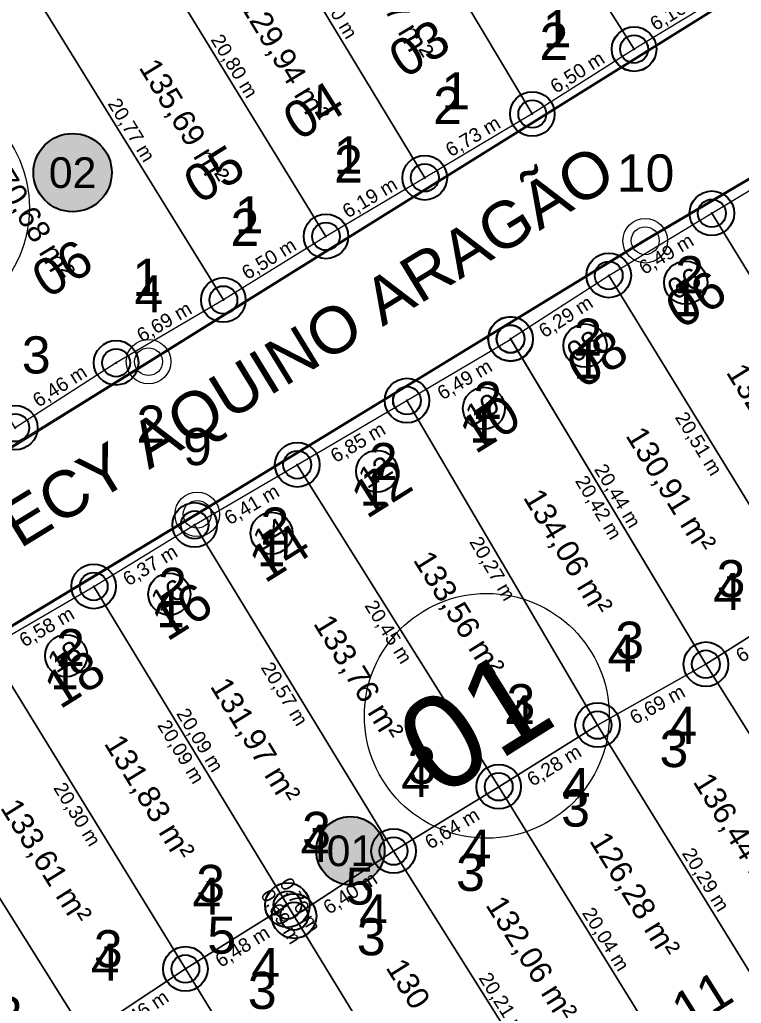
# Model space of a CAD drawing. Extents: x 583390 to 583754, y 9720820 to 9720967.
# Drawn here: x 583672 to 583710.9, y 9720882.4 to 9720935.3 of the extents above; entities that cross this region are included whole.
import ezdxf
from ezdxf.enums import TextEntityAlignment as Align

# ---------------------------------------------------------------- set-up
doc = ezdxf.new("R2010")
doc.units = 0
doc.header["$PDMODE"] = 32
doc.header["$PDSIZE"] = 1.5
doc.layers.get('0').update_dxf_attribs({"lineweight": 0})
for name, color, linetype in [('AREA_DOS_LOTES', 32, 'Continuous'), ('COTAS_DOS_LOTES', 41, 'Continuous'), ('IDENT_DAS_QUADRAS', 41, 'Continuous'), ('NUMERO_DOS_LOTES', 158, 'Continuous'), ('PONTOS_VERTICES', 7, 'Continuous'), ('SIMBOLO_COORDX', 7, 'Continuous'), ('SIMBOLO_COORDY', 7, 'Continuous'), ('SIMBOLO_COTA', 7, 'Continuous'), ('SIMBOLO_DESCRICAO', 7, 'Continuous'), ('SIMBOLO_NOME', 7, 'Continuous')]:
    doc.layers.add(name, color=color, linetype=linetype)
for name, color, linetype, lineweight in [('LOTE', 4, 'Continuous', 0), ('QUADRA', 1, 'Continuous', 0), ('RUA VALDECY AQUINO ARAGÃO', 8, 'Continuous', 0), ('TEXTO', 2, 'Continuous', 0)]:
    doc.layers.add(name, color=color, linetype=linetype, lineweight=lineweight)
doc.styles.add('SIMBOLO_ATRIBUTOS', font='arial.ttf')
doc.styles.get("Standard").update_dxf_attribs({"font": 'arial.ttf', "height": 1})

# ---------------------------------------------------------------- blocks, each defined once
blk = doc.blocks.new('MODELO PADRAO')
at = {"transparency": 33554687}
blk.add_circle((0, 0), 0.6, dxfattribs=at)
blk.add_point((0, 0), dxfattribs=at)
at = {"layer": 'SIMBOLO_COORDX', "transparency": 33554687, "style": 'SIMBOLO_ATRIBUTOS'}
blk.add_attdef('CoordX', text='', height=1, dxfattribs=at).set_placement((2.53, -3.797), align=Align.RIGHT)
at = {"layer": 'SIMBOLO_COORDY', "transparency": 33554687, "style": 'SIMBOLO_ATRIBUTOS'}
blk.add_attdef('CoordY', text='', height=1, dxfattribs=at).set_placement((2.53, -5.235), align=Align.RIGHT)
at = {"layer": 'SIMBOLO_COTA', "transparency": 33554687, "style": 'SIMBOLO_ATRIBUTOS'}
blk.add_attdef('CotaZ', text='', height=1, dxfattribs=at).set_placement((2.53, -2.358), align=Align.RIGHT)
at = {"layer": 'SIMBOLO_DESCRICAO', "transparency": 33554687, "style": 'SIMBOLO_ATRIBUTOS'}
blk.add_attdef('Descricao', (1.378, -0.413), '', height=1, dxfattribs=at)
at = {"layer": 'SIMBOLO_NOME', "transparency": 33554687, "style": 'SIMBOLO_ATRIBUTOS'}
blk.add_attdef('Nome', text='', height=1, dxfattribs=at).set_placement((0.009, 1.325), align=Align.CENTER)
blk = doc.blocks.new('MODELO PADRAO REURB')
at = {"transparency": 33554687}
blk.add_circle((0, 0), 0.6, dxfattribs=at)
blk.add_point((0, 0), dxfattribs=at)
at = {"layer": 'SIMBOLO_NOME', "transparency": 33554687, "style": 'SIMBOLO_ATRIBUTOS'}
blk.add_attdef('Nome', text='', height=1, dxfattribs=at).set_placement((0.0089, 1.3249), align=Align.CENTER)

msp = doc.modelspace()

# ---------------------------------------------------------------- hatches: boundary and pattern name
at = {"layer": 'IDENT_DAS_QUADRAS', "transparency": 33554687}
h = msp.add_hatch(color=158, dxfattribs=at)
edge = h.paths.add_edge_path()
edge.add_arc((583674.846, 9720927.096), 2.109, 0, 180)
edge.add_arc((583674.846, 9720927.096), 2.109, 180, 360)
h = msp.add_hatch(color=158, dxfattribs=at)
edge = h.paths.add_edge_path()
edge.add_arc((583689.809, 9720890.567), 1.841, 0, 180)
edge.add_arc((583689.809, 9720890.567), 1.841, 180, 360)

# ---------------------------------------------------------------- linework, layer by layer
for centre, radius in [((583674.846, 9720927.096), 2.109), ((583689.809, 9720890.567), 1.841)]:
    msp.add_circle(centre, radius, dxfattribs=at)
at = {"layer": 'LOTE'}
for points in [[(583710.348, 9720936.951), (583705.085, 9720933.747), (583693.955, 9720951.331), (583699.293, 9720954.684)], [(583710.348, 9720936.951), (583705.085, 9720933.747), (583693.955, 9720951.331), (583699.293, 9720954.684)], [(583705.086, 9720933.748), (583699.6, 9720930.255), (583688.885, 9720948.216), (583693.955, 9720951.331)], [(583705.086, 9720933.748), (583699.6, 9720930.255), (583688.885, 9720948.216), (583693.955, 9720951.331)], [(583688.885, 9720948.216), (583699.6, 9720930.255), (583693.811, 9720926.821), (583683.041, 9720944.62)], [(583688.885, 9720948.216), (583699.6, 9720930.255), (583693.811, 9720926.821), (583683.041, 9720944.62)], [(583683.041, 9720944.62), (583693.811, 9720926.821), (583688.49, 9720923.661), (583677.622, 9720941.395)], [(583683.041, 9720944.62), (583693.811, 9720926.821), (583688.49, 9720923.661), (583677.622, 9720941.395)], [(583677.622, 9720941.395), (583688.49, 9720923.661), (583682.964, 9720920.239), (583672.062, 9720937.922)], [(583677.622, 9720941.395), (583688.49, 9720923.661), (583682.964, 9720920.239), (583672.062, 9720937.922)], [(583672.062, 9720937.922), (583682.964, 9720920.239), (583677.189, 9720916.852), (583671.754, 9720913.356), (583660.954, 9720931.085), (583666.584, 9720934.472)], [(583672.062, 9720937.922), (583682.964, 9720920.239), (583677.189, 9720916.852), (583671.754, 9720913.356), (583660.954, 9720931.085), (583666.584, 9720934.472)], [(583714.811, 9720928.252), (583722.089, 9720916.26), (583725.406, 9720910.844), (583719.979, 9720907.468), (583709.269, 9720924.907)], [(583714.811, 9720928.252), (583722.089, 9720916.26), (583725.406, 9720910.844), (583719.979, 9720907.468), (583709.269, 9720924.907)], [(583709.269, 9720924.907), (583719.979, 9720907.468), (583714.444, 9720904.081), (583703.716, 9720921.557)], [(583709.269, 9720924.907), (583719.979, 9720907.468), (583714.444, 9720904.081), (583703.716, 9720921.557)], [(583698.427, 9720918.144), (583703.716, 9720921.557), (583714.444, 9720904.081), (583708.947, 9720900.617), (583698.436, 9720918.129)], [(583698.427, 9720918.144), (583703.716, 9720921.557), (583714.444, 9720904.081), (583708.947, 9720900.617)], [(583692.851, 9720914.819), (583698.436, 9720918.129), (583698.427, 9720918.144), (583708.947, 9720900.617), (583703.116, 9720897.342)], [(583692.851, 9720914.819), (583698.436, 9720918.129), (583708.947, 9720900.617), (583703.116, 9720897.342)], [(583686.943, 9720911.361), (583692.852, 9720914.82), (583703.116, 9720897.342), (583697.792, 9720894.02)], [(583686.943, 9720911.361), (583692.852, 9720914.82), (583703.116, 9720897.342), (583697.792, 9720894.02)], [(583681.418, 9720908.121), (583686.943, 9720911.361), (583697.792, 9720894.02), (583692.131, 9720890.555)], [(583681.418, 9720908.121), (583686.943, 9720911.361), (583697.792, 9720894.02), (583692.131, 9720890.555)], [(583675.982, 9720904.807), (583681.418, 9720908.121), (583692.131, 9720890.555), (583686.775, 9720887.047), (583686.416, 9720887.643)], [(583675.982, 9720904.807), (583681.418, 9720908.121), (583692.131, 9720890.555), (583686.775, 9720887.047), (583686.416, 9720887.643)], [(583670.294, 9720901.503), (583675.982, 9720904.807), (583686.417, 9720887.641), (583680.919, 9720884.209)], [(583670.294, 9720901.503), (583675.982, 9720904.807), (583686.417, 9720887.641), (583680.919, 9720884.209)], [(583714.444, 9720904.081), (583725.015, 9720886.863), (583719.618, 9720883.584), (583708.947, 9720900.617)], [(583714.444, 9720904.081), (583725.015, 9720886.863), (583719.618, 9720883.584), (583708.947, 9720900.617)], [(583664.657, 9720897.984), (583670.294, 9720901.503), (583680.919, 9720884.209), (583675.537, 9720880.629)], [(583664.657, 9720897.984), (583670.294, 9720901.503), (583680.919, 9720884.209), (583675.537, 9720880.629)], [(583703.116, 9720897.342), (583708.947, 9720900.617), (583719.618, 9720883.584), (583713.759, 9720880.068)], [(583703.116, 9720897.342), (583708.947, 9720900.617), (583719.618, 9720883.584), (583713.759, 9720880.068)], [(583659.55, 9720894.953), (583664.657, 9720897.984), (583675.537, 9720880.629), (583670.132, 9720877.109)], [(583659.55, 9720894.953), (583664.657, 9720897.984), (583675.537, 9720880.629), (583670.132, 9720877.109)], [(583697.792, 9720894.02), (583703.116, 9720897.342), (583713.759, 9720880.068), (583708.324, 9720876.973)], [(583697.792, 9720894.02), (583703.116, 9720897.342), (583713.759, 9720880.068), (583708.324, 9720876.973)], [(583692.131, 9720890.555), (583697.792, 9720894.02), (583708.324, 9720876.973), (583702.884, 9720873.439)], [(583692.131, 9720890.555), (583697.792, 9720894.02), (583708.324, 9720876.973), (583702.884, 9720873.439)], [(583686.775, 9720887.047), (583692.131, 9720890.555), (583702.884, 9720873.439), (583697.1, 9720870.131)], [(583686.775, 9720887.047), (583692.131, 9720890.555), (583702.884, 9720873.439), (583697.1, 9720870.131)], [(583680.919, 9720884.209), (583686.417, 9720887.641), (583686.775, 9720887.047), (583697.1, 9720870.131), (583691.629, 9720866.699)], [(583680.919, 9720884.209), (583686.417, 9720887.641), (583686.775, 9720887.047), (583697.1, 9720870.131), (583691.629, 9720866.699)], [(583675.537, 9720880.629), (583680.919, 9720884.209), (583691.629, 9720866.699), (583686.014, 9720863.342)], [(583675.537, 9720880.629), (583680.919, 9720884.209), (583691.629, 9720866.699), (583686.014, 9720863.342)]]:
    msp.add_lwpolyline(points, close=True, dxfattribs=at)
at = {"layer": 'NUMERO_DOS_LOTES', "color": 158, "transparency": 33554687}
for centre, radius in [((583707.863, 9720921.172), 1.164), ((583702.441, 9720917.779), 1.165), ((583696.997, 9720914.403), 1.132), ((583691.235, 9720911.011), 1.126), ((583685.56, 9720907.674), 1.128), ((583680.056, 9720904.394), 1.133), ((583674.495, 9720901.075), 1.134)]:
    msp.add_circle(centre, radius, dxfattribs=at)
at = {"layer": 'QUADRA'}
for points in [[(583632.334, 9720893.347), (583628.495, 9720908.079), (583629.096, 9720908.245), (583626.915, 9720917.169), (583644.643, 9720921.252), (583660.862, 9720931.17), (583683.816, 9720945.394), (583704.695, 9720958.076), (583710.762, 9720961.933), (583721.57, 9720944.418), (583721.473, 9720943.464), (583678.933, 9720916.914), (583655.997, 9720902.701), (583645.119, 9720896.287)], [(583632.334, 9720893.347), (583628.495, 9720908.079), (583629.096, 9720908.245), (583626.915, 9720917.169), (583644.643, 9720921.252), (583660.862, 9720931.17), (583683.816, 9720945.394), (583704.695, 9720958.076), (583710.762, 9720961.933), (583721.57, 9720944.418), (583721.473, 9720943.464), (583678.933, 9720916.914), (583655.997, 9720902.701), (583645.119, 9720896.287)], [(583726.593, 9720935.324), (583747.83, 9720900.438), (583646.397, 9720839.127), (583639.327, 9720867.695), (583634.145, 9720889.45), (583644.471, 9720891.666), (583646.122, 9720887.705), (583659.455, 9720895.326), (583681.554, 9720908.69), (583705.679, 9720923.427), (583725.718, 9720935.241)], [(583726.593, 9720935.324), (583747.83, 9720900.438), (583646.397, 9720839.127), (583639.327, 9720867.695), (583634.145, 9720889.45), (583644.471, 9720891.666), (583646.122, 9720887.705), (583659.455, 9720895.326), (583681.554, 9720908.69), (583705.679, 9720923.427), (583725.718, 9720935.241)]]:
    msp.add_lwpolyline(points, close=True, dxfattribs=at)
at = {"layer": 'RUA VALDECY AQUINO ARAGÃO'}
msp.add_lwpolyline([(583725.702, 9720935.289), (583705.653, 9720923.47), (583693.59, 9720916.101), (583681.528, 9720908.733), (583659.429, 9720895.369), (583646.147, 9720887.777), (583644.501, 9720891.724), (583634.085, 9720889.488), (583632.298, 9720893.287), (583645.138, 9720896.24), (583656.023, 9720902.658), (583667.491, 9720909.764), (583678.959, 9720916.871), (583689.686, 9720923.566), (583721.521, 9720943.435), (583725.702, 9720935.289)], dxfattribs=at)
at = {"layer": 'TEXTO', "transparency": 33554687}
for centre in [(583665.927, 9720925.193), (583697.152, 9720897.837)]:
    msp.add_circle(centre, 6.591, dxfattribs=at)

# ---------------------------------------------------------------- block references
at = {"layer": 'PONTOS_VERTICES', "transparency": 33554687}
ref = msp.add_blockref('MODELO PADRAO REURB', (583672.062, 9720937.922), dxfattribs=dict(at, xscale=2, yscale=2, zscale=2))
ref.add_attrib('Nome', '6', dxfattribs={"layer": 'SIMBOLO_NOME', "transparency": 33554687, "height": 2, "style": 'SIMBOLO_ATRIBUTOS'}).set_placement((583670.92, 9720933.003), align=Align.BOTTOM_CENTER)
ref = msp.add_blockref('MODELO PADRAO REURB', (583705.085, 9720933.747), dxfattribs=dict(at, xscale=2, yscale=2, zscale=2))
ref.add_attrib('Nome', '2', dxfattribs={"layer": 'SIMBOLO_NOME', "transparency": 33554687, "height": 2, "style": 'SIMBOLO_ATRIBUTOS'}).set_placement((583706.235, 9720938.664), align=Align.TOP_CENTER)
ref = msp.add_blockref('MODELO PADRAO REURB', (583705.086, 9720933.748), dxfattribs=dict(at, xscale=2, yscale=2, zscale=2))
ref.add_attrib('Nome', '1', dxfattribs={"layer": 'SIMBOLO_NOME', "transparency": 33554687, "height": 2, "style": 'SIMBOLO_ATRIBUTOS'}).set_placement((583700.158, 9720934.849), align=Align.MIDDLE_LEFT)
ref = msp.add_blockref('MODELO PADRAO REURB', (583699.6, 9720930.255), dxfattribs=dict(at, xscale=2, yscale=2, zscale=2))
ref.add_attrib('Nome', '2', dxfattribs={"layer": 'SIMBOLO_NOME', "transparency": 33554687, "height": 2, "style": 'SIMBOLO_ATRIBUTOS'}).set_placement((583700.766, 9720935.169), align=Align.TOP_CENTER)
ref = msp.add_blockref('MODELO PADRAO REURB', (583699.6, 9720930.255), dxfattribs=dict(at, xscale=2, yscale=2, zscale=2))
ref.add_attrib('Nome', '1', dxfattribs={"layer": 'SIMBOLO_NOME', "transparency": 33554687, "height": 2, "style": 'SIMBOLO_ATRIBUTOS'}).set_placement((583694.705, 9720931.498), align=Align.MIDDLE_LEFT)
ref = msp.add_blockref('MODELO PADRAO REURB', (583693.811, 9720926.821), dxfattribs=dict(at, xscale=2, yscale=2, zscale=2))
ref.add_attrib('Nome', '2', dxfattribs={"layer": 'SIMBOLO_NOME', "transparency": 33554687, "height": 2, "style": 'SIMBOLO_ATRIBUTOS'}).set_placement((583695.038, 9720931.719), align=Align.TOP_CENTER)
ref = msp.add_blockref('MODELO PADRAO REURB', (583693.811, 9720926.821), dxfattribs=dict(at, xscale=2, yscale=2, zscale=2))
ref.add_attrib('Nome', '1', dxfattribs={"layer": 'SIMBOLO_NOME', "transparency": 33554687, "height": 2, "style": 'SIMBOLO_ATRIBUTOS'}).set_placement((583688.912, 9720928.047), align=Align.MIDDLE_LEFT)
ref = msp.add_blockref('MODELO PADRAO REURB', (583688.49, 9720923.661), dxfattribs=dict(at, xscale=2, yscale=2, zscale=2))
ref.add_attrib('Nome', '2', dxfattribs={"layer": 'SIMBOLO_NOME', "transparency": 33554687, "height": 2, "style": 'SIMBOLO_ATRIBUTOS'}).set_placement((583689.703, 9720928.563), align=Align.TOP_CENTER)
ref = msp.add_blockref('MODELO PADRAO REURB', (583709.269, 9720924.907), dxfattribs=dict(at, xscale=2, yscale=2, zscale=2))
ref.add_attrib('Nome', '2', dxfattribs={"layer": 'SIMBOLO_NOME', "transparency": 33554687, "height": 2, "style": 'SIMBOLO_ATRIBUTOS'}).set_placement((583708.076, 9720920), align=Align.BOTTOM_CENTER)
ref = msp.add_blockref('MODELO PADRAO REURB', (583709.269, 9720924.907), dxfattribs=dict(at, xscale=2, yscale=2, zscale=2))
ref.add_attrib('Nome', '1', dxfattribs={"layer": 'SIMBOLO_NOME', "transparency": 33554687, "height": 2, "style": 'SIMBOLO_ATRIBUTOS'}).set_placement((583714.176, 9720923.714), align=Align.MIDDLE_RIGHT)
ref = msp.add_blockref('MODELO PADRAO REURB', (583688.49, 9720923.661), dxfattribs=dict(at, xscale=2, yscale=2, zscale=2))
ref.add_attrib('Nome', '1', dxfattribs={"layer": 'SIMBOLO_NOME', "transparency": 33554687, "height": 2, "style": 'SIMBOLO_ATRIBUTOS'}).set_placement((583683.577, 9720924.828), align=Align.MIDDLE_LEFT)
ref = msp.add_blockref('MODELO PADRAO REURB', (583682.964, 9720920.239), dxfattribs=dict(at, xscale=2, yscale=2, zscale=2))
ref.add_attrib('Nome', '2', dxfattribs={"layer": 'SIMBOLO_NOME', "transparency": 33554687, "height": 2, "style": 'SIMBOLO_ATRIBUTOS'}).set_placement((583684.125, 9720925.153), align=Align.TOP_CENTER)
ref = msp.add_blockref('MODELO PADRAO REURB', (583682.964, 9720920.239), dxfattribs=dict(at, xscale=2, yscale=2, zscale=2))
ref.add_attrib('Nome', '1', dxfattribs={"layer": 'SIMBOLO_NOME', "transparency": 33554687, "height": 2, "style": 'SIMBOLO_ATRIBUTOS'}).set_placement((583678.063, 9720921.458), align=Align.MIDDLE_LEFT)
ref = msp.add_blockref('MODELO PADRAO REURB', (583703.716, 9720921.557), dxfattribs=dict(at, xscale=2, yscale=2, zscale=2))
ref.add_attrib('Nome', '2', dxfattribs={"layer": 'SIMBOLO_NOME', "transparency": 33554687, "height": 2, "style": 'SIMBOLO_ATRIBUTOS'}).set_placement((583702.596, 9720916.633), align=Align.BOTTOM_CENTER)
ref = msp.add_blockref('MODELO PADRAO REURB', (583703.716, 9720921.557), dxfattribs=dict(at, xscale=2, yscale=2, zscale=2))
ref.add_attrib('Nome', '1', dxfattribs={"layer": 'SIMBOLO_NOME', "transparency": 33554687, "height": 2, "style": 'SIMBOLO_ATRIBUTOS'}).set_placement((583708.622, 9720920.363), align=Align.MIDDLE_RIGHT)
ref = msp.add_blockref('MODELO PADRAO REURB', (583698.436, 9720918.129), dxfattribs=dict(at, xscale=2, yscale=2, zscale=2))
ref.add_attrib('Nome', '2', dxfattribs={"layer": 'SIMBOLO_NOME', "transparency": 33554687, "height": 2, "style": 'SIMBOLO_ATRIBUTOS'}).set_placement((583697.198, 9720913.233), align=Align.BOTTOM_CENTER)
ref = msp.add_blockref('MODELO PADRAO REURB', (583698.427, 9720918.144), dxfattribs=dict(at, xscale=2, yscale=2, zscale=2))
ref.add_attrib('Nome', '1', dxfattribs={"layer": 'SIMBOLO_NOME', "transparency": 33554687, "height": 2, "style": 'SIMBOLO_ATRIBUTOS'}).set_placement((583703.345, 9720917), align=Align.MIDDLE_RIGHT)
ref = msp.add_blockref('MODELO PADRAO REURB', (583671.754, 9720913.356), dxfattribs=dict(at, xscale=2, yscale=2, zscale=2))
ref.add_attrib('Nome', '3', dxfattribs={"layer": 'SIMBOLO_NOME', "transparency": 33554687, "height": 2, "style": 'SIMBOLO_ATRIBUTOS'}).set_placement((583672.886, 9720918.278), align=Align.TOP_CENTER)
ref = msp.add_blockref('MODELO PADRAO REURB', (583677.189, 9720916.852), dxfattribs=dict(at, xscale=2, yscale=2, zscale=2))
ref.add_attrib('Nome', '2', dxfattribs={"layer": 'SIMBOLO_NOME', "transparency": 33554687, "height": 2, "style": 'SIMBOLO_ATRIBUTOS'}).set_placement((583679.833, 9720912.55), align=Align.RIGHT)
ref = msp.add_blockref('MODELO PADRAO REURB', (583692.852, 9720914.82), dxfattribs=dict(at, xscale=2, yscale=2, zscale=2))
ref.add_attrib('Nome', '2', dxfattribs={"layer": 'SIMBOLO_NOME', "transparency": 33554687, "height": 2, "style": 'SIMBOLO_ATRIBUTOS'}).set_placement((583691.577, 9720909.933), align=Align.BOTTOM_CENTER)
ref = msp.add_blockref('MODELO PADRAO REURB', (583692.851, 9720914.819), dxfattribs=dict(at, xscale=2, yscale=2, zscale=2))
ref.add_attrib('Nome', '1', dxfattribs={"layer": 'SIMBOLO_NOME', "transparency": 33554687, "height": 2, "style": 'SIMBOLO_ATRIBUTOS'}).set_placement((583697.741, 9720913.559), align=Align.MIDDLE_RIGHT)
ref = msp.add_blockref('MODELO PADRAO REURB', (583671.754, 9720913.356), dxfattribs=dict(at, xscale=2, yscale=2, zscale=2))
ref.add_attrib('Nome', '1', dxfattribs={"layer": 'SIMBOLO_NOME', "transparency": 33554687, "height": 2, "style": 'SIMBOLO_ATRIBUTOS'}).set_placement((583666.836, 9720914.502), align=Align.MIDDLE_LEFT)
ref = msp.add_blockref('MODELO PADRAO REURB', (583686.943, 9720911.361), dxfattribs=dict(at, xscale=2, yscale=2, zscale=2))
ref.add_attrib('Nome', '2', dxfattribs={"layer": 'SIMBOLO_NOME', "transparency": 33554687, "height": 2, "style": 'SIMBOLO_ATRIBUTOS'}).set_placement((583685.74, 9720906.457), align=Align.BOTTOM_CENTER)
ref = msp.add_blockref('MODELO PADRAO REURB', (583686.943, 9720911.361), dxfattribs=dict(at, xscale=2, yscale=2, zscale=2))
ref.add_attrib('Nome', '1', dxfattribs={"layer": 'SIMBOLO_NOME', "transparency": 33554687, "height": 2, "style": 'SIMBOLO_ATRIBUTOS'}).set_placement((583691.847, 9720910.156), align=Align.MIDDLE_RIGHT)
ref = msp.add_blockref('MODELO PADRAO REURB', (583681.418, 9720908.121), dxfattribs=dict(at, xscale=2, yscale=2, zscale=2))
ref.add_attrib('Nome', '2', dxfattribs={"layer": 'SIMBOLO_NOME', "transparency": 33554687, "height": 2, "style": 'SIMBOLO_ATRIBUTOS'}).set_placement((583680.228, 9720903.213), align=Align.BOTTOM_CENTER)
ref = msp.add_blockref('MODELO PADRAO REURB', (583681.418, 9720908.121), dxfattribs=dict(at, xscale=2, yscale=2, zscale=2))
ref.add_attrib('Nome', '1', dxfattribs={"layer": 'SIMBOLO_NOME', "transparency": 33554687, "height": 2, "style": 'SIMBOLO_ATRIBUTOS'}).set_placement((583686.316, 9720906.889), align=Align.MIDDLE_RIGHT)
ref = msp.add_blockref('MODELO PADRAO REURB', (583675.982, 9720904.807), dxfattribs=dict(at, xscale=2, yscale=2, zscale=2))
ref.add_attrib('Nome', '2', dxfattribs={"layer": 'SIMBOLO_NOME', "transparency": 33554687, "height": 2, "style": 'SIMBOLO_ATRIBUTOS'}).set_placement((583674.737, 9720899.913), align=Align.BOTTOM_CENTER)
ref = msp.add_blockref('MODELO PADRAO REURB', (583675.982, 9720904.807), dxfattribs=dict(at, xscale=2, yscale=2, zscale=2))
ref.add_attrib('Nome', '1', dxfattribs={"layer": 'SIMBOLO_NOME', "transparency": 33554687, "height": 2, "style": 'SIMBOLO_ATRIBUTOS'}).set_placement((583680.889, 9720903.613), align=Align.MIDDLE_RIGHT)
ref = msp.add_blockref('MODELO PADRAO REURB', (583714.444, 9720904.081), dxfattribs=dict(at, xscale=2, yscale=2, zscale=2))
ref.add_attrib('Nome', '3', dxfattribs={"layer": 'SIMBOLO_NOME', "transparency": 33554687, "height": 2, "style": 'SIMBOLO_ATRIBUTOS'}).set_placement((583709.526, 9720905.227), align=Align.MIDDLE_LEFT)
ref = msp.add_blockref('MODELO PADRAO REURB', (583708.947, 9720900.617), dxfattribs=dict(at, xscale=2, yscale=2, zscale=2))
ref.add_attrib('Nome', '4', dxfattribs={"layer": 'SIMBOLO_NOME', "transparency": 33554687, "height": 2, "style": 'SIMBOLO_ATRIBUTOS'}).set_placement((583710.118, 9720905.529), align=Align.TOP_CENTER)
ref = msp.add_blockref('MODELO PADRAO REURB', (583708.947, 9720900.617), dxfattribs=dict(at, xscale=2, yscale=2, zscale=2))
ref.add_attrib('Nome', '3', dxfattribs={"layer": 'SIMBOLO_NOME', "transparency": 33554687, "height": 2, "style": 'SIMBOLO_ATRIBUTOS'}).set_placement((583704.066, 9720901.911), align=Align.MIDDLE_LEFT)
ref = msp.add_blockref('MODELO PADRAO REURB', (583670.294, 9720901.503), dxfattribs=dict(at, xscale=2, yscale=2, zscale=2))
ref.add_attrib('Nome', '1', dxfattribs={"layer": 'SIMBOLO_NOME', "transparency": 33554687, "height": 2, "style": 'SIMBOLO_ATRIBUTOS'}).set_placement((583675.191, 9720900.269), align=Align.MIDDLE_RIGHT)
ref = msp.add_blockref('MODELO PADRAO REURB', (583703.116, 9720897.342), dxfattribs=dict(at, xscale=2, yscale=2, zscale=2))
ref.add_attrib('Nome', '4', dxfattribs={"layer": 'SIMBOLO_NOME', "transparency": 33554687, "height": 2, "style": 'SIMBOLO_ATRIBUTOS'}).set_placement((583704.434, 9720902.217), align=Align.TOP_CENTER)
ref = msp.add_blockref('MODELO PADRAO REURB', (583708.947, 9720900.617), dxfattribs=dict(at, xscale=2, yscale=2, zscale=2))
ref.add_attrib('Nome', '4', dxfattribs={"layer": 'SIMBOLO_NOME', "transparency": 33554687, "height": 2, "style": 'SIMBOLO_ATRIBUTOS'}).set_placement((583707.699, 9720895.724), align=Align.BOTTOM_CENTER)
ref = msp.add_blockref('MODELO PADRAO REURB', (583708.947, 9720900.617), dxfattribs=dict(at, xscale=2, yscale=2, zscale=2))
ref.add_attrib('Nome', '3', dxfattribs={"layer": 'SIMBOLO_NOME', "transparency": 33554687, "height": 2, "style": 'SIMBOLO_ATRIBUTOS'}).set_placement((583713.871, 9720899.493), align=Align.MIDDLE_RIGHT)
ref = msp.add_blockref('MODELO PADRAO REURB', (583703.116, 9720897.342), dxfattribs=dict(at, xscale=2, yscale=2, zscale=2))
ref.add_attrib('Nome', '3', dxfattribs={"layer": 'SIMBOLO_NOME', "transparency": 33554687, "height": 2, "style": 'SIMBOLO_ATRIBUTOS'}).set_placement((583698.212, 9720898.547), align=Align.MIDDLE_LEFT)
ref = msp.add_blockref('MODELO PADRAO REURB', (583697.792, 9720894.02), dxfattribs=dict(at, xscale=2, yscale=2, zscale=2))
ref.add_attrib('Nome', '4', dxfattribs={"layer": 'SIMBOLO_NOME', "transparency": 33554687, "height": 2, "style": 'SIMBOLO_ATRIBUTOS'}).set_placement((583698.928, 9720898.941), align=Align.TOP_CENTER)
ref = msp.add_blockref('MODELO PADRAO REURB', (583703.116, 9720897.342), dxfattribs=dict(at, xscale=2, yscale=2, zscale=2))
ref.add_attrib('Nome', '4', dxfattribs={"layer": 'SIMBOLO_NOME', "transparency": 33554687, "height": 2, "style": 'SIMBOLO_ATRIBUTOS'}).set_placement((583701.963, 9720892.425), align=Align.BOTTOM_CENTER)
ref = msp.add_blockref('MODELO PADRAO REURB', (583703.116, 9720897.342), dxfattribs=dict(at, xscale=2, yscale=2, zscale=2))
ref.add_attrib('Nome', '3', dxfattribs={"layer": 'SIMBOLO_NOME', "transparency": 33554687, "height": 2, "style": 'SIMBOLO_ATRIBUTOS'}).set_placement((583708.005, 9720896.076), align=Align.MIDDLE_RIGHT)
ref = msp.add_blockref('MODELO PADRAO REURB', (583697.792, 9720894.02), dxfattribs=dict(at, xscale=2, yscale=2, zscale=2))
ref.add_attrib('Nome', '3', dxfattribs={"layer": 'SIMBOLO_NOME', "transparency": 33554687, "height": 2, "style": 'SIMBOLO_ATRIBUTOS'}).set_placement((583692.876, 9720895.178), align=Align.MIDDLE_LEFT)
ref = msp.add_blockref('MODELO PADRAO REURB', (583692.131, 9720890.555), dxfattribs=dict(at, xscale=2, yscale=2, zscale=2))
ref.add_attrib('Nome', '4', dxfattribs={"layer": 'SIMBOLO_NOME', "transparency": 33554687, "height": 2, "style": 'SIMBOLO_ATRIBUTOS'}).set_placement((583693.316, 9720895.464), align=Align.TOP_CENTER)
ref = msp.add_blockref('MODELO PADRAO REURB', (583697.792, 9720894.02), dxfattribs=dict(at, xscale=2, yscale=2, zscale=2))
ref.add_attrib('Nome', '4', dxfattribs={"layer": 'SIMBOLO_NOME', "transparency": 33554687, "height": 2, "style": 'SIMBOLO_ATRIBUTOS'}).set_placement((583696.62, 9720889.108), align=Align.BOTTOM_CENTER)
ref = msp.add_blockref('MODELO PADRAO REURB', (583697.792, 9720894.02), dxfattribs=dict(at, xscale=2, yscale=2, zscale=2))
ref.add_attrib('Nome', '3', dxfattribs={"layer": 'SIMBOLO_NOME', "transparency": 33554687, "height": 2, "style": 'SIMBOLO_ATRIBUTOS'}).set_placement((583702.709, 9720892.87), align=Align.MIDDLE_RIGHT)
ref = msp.add_blockref('MODELO PADRAO REURB', (583692.131, 9720890.555), dxfattribs=dict(at, xscale=2, yscale=2, zscale=2))
ref.add_attrib('Nome', '3', dxfattribs={"layer": 'SIMBOLO_NOME', "transparency": 33554687, "height": 2, "style": 'SIMBOLO_ATRIBUTOS'}).set_placement((583687.204, 9720891.665), align=Align.MIDDLE_LEFT)
ref = msp.add_blockref('MODELO PADRAO REURB', (583686.775, 9720887.047), dxfattribs=dict(at, xscale=2, yscale=2, zscale=2))
ref.add_attrib('Nome', '4', dxfattribs={"layer": 'SIMBOLO_NOME', "transparency": 33554687, "height": 2, "style": 'SIMBOLO_ATRIBUTOS'}).set_placement((583687.896, 9720891.97), align=Align.TOP_CENTER)
ref = msp.add_blockref('MODELO PADRAO REURB', (583692.131, 9720890.555), dxfattribs=dict(at, xscale=2, yscale=2, zscale=2))
ref.add_attrib('Nome', '4', dxfattribs={"layer": 'SIMBOLO_NOME', "transparency": 33554687, "height": 2, "style": 'SIMBOLO_ATRIBUTOS'}).set_placement((583691.054, 9720885.622), align=Align.BOTTOM_CENTER)
ref = msp.add_blockref('MODELO PADRAO REURB', (583692.131, 9720890.555), dxfattribs=dict(at, xscale=2, yscale=2, zscale=2))
ref.add_attrib('Nome', '3', dxfattribs={"layer": 'SIMBOLO_NOME', "transparency": 33554687, "height": 2, "style": 'SIMBOLO_ATRIBUTOS'}).set_placement((583697.047, 9720889.403), align=Align.MIDDLE_RIGHT)
ref = msp.add_blockref('MODELO PADRAO REURB', (583686.417, 9720887.641), dxfattribs=dict(at, xscale=2, yscale=2, zscale=2))
ref.add_attrib('Nome', '3', dxfattribs={"layer": 'SIMBOLO_NOME', "transparency": 33554687, "height": 2, "style": 'SIMBOLO_ATRIBUTOS'}).set_placement((583681.503, 9720888.808), align=Align.MIDDLE_LEFT)
ref = msp.add_blockref('MODELO PADRAO REURB', (583686.775, 9720887.047), dxfattribs=dict(at, xscale=2, yscale=2, zscale=2))
ref.add_attrib('Nome', '5', dxfattribs={"layer": 'SIMBOLO_NOME', "transparency": 33554687, "height": 2, "style": 'SIMBOLO_ATRIBUTOS'}).set_placement((583691.092, 9720889.667), align=Align.TOP_RIGHT)
ref = msp.add_blockref('MODELO PADRAO REURB', (583680.919, 9720884.209), dxfattribs=dict(at, xscale=2, yscale=2, zscale=2))
ref.add_attrib('Nome', '4', dxfattribs={"layer": 'SIMBOLO_NOME', "transparency": 33554687, "height": 2, "style": 'SIMBOLO_ATRIBUTOS'}).set_placement((583682.075, 9720889.124), align=Align.TOP_CENTER)
ref = msp.add_blockref('MODELO PADRAO REURB', (583686.416, 9720887.643), dxfattribs=dict(at, xscale=2, yscale=2, zscale=2))
ref.add_attrib('Nome', '5', (583682.097, 9720885.026), dxfattribs={"layer": 'SIMBOLO_NOME', "transparency": 33554687, "height": 2, "style": 'SIMBOLO_ATRIBUTOS'})
ref = msp.add_blockref('MODELO PADRAO REURB', (583686.417, 9720887.641), dxfattribs=dict(at, xscale=2, yscale=2, zscale=2))
ref.add_attrib('Nome', '4', dxfattribs={"layer": 'SIMBOLO_NOME', "transparency": 33554687, "height": 2, "style": 'SIMBOLO_ATRIBUTOS'}).set_placement((583685.242, 9720882.73), align=Align.BOTTOM_CENTER)
ref = msp.add_blockref('MODELO PADRAO REURB', (583686.775, 9720887.047), dxfattribs=dict(at, xscale=2, yscale=2, zscale=2))
ref.add_attrib('Nome', '3', dxfattribs={"layer": 'SIMBOLO_NOME', "transparency": 33554687, "height": 2, "style": 'SIMBOLO_ATRIBUTOS'}).set_placement((583691.702, 9720885.938), align=Align.MIDDLE_RIGHT)
ref = msp.add_blockref('MODELO PADRAO REURB', (583680.919, 9720884.209), dxfattribs=dict(at, xscale=2, yscale=2, zscale=2))
ref.add_attrib('Nome', '3', dxfattribs={"layer": 'SIMBOLO_NOME', "transparency": 33554687, "height": 2, "style": 'SIMBOLO_ATRIBUTOS'}).set_placement((583675.987, 9720885.293), align=Align.MIDDLE_LEFT)
ref = msp.add_blockref('MODELO PADRAO REURB', (583675.537, 9720880.629), dxfattribs=dict(at, xscale=2, yscale=2, zscale=2))
ref.add_attrib('Nome', '4', dxfattribs={"layer": 'SIMBOLO_NOME', "transparency": 33554687, "height": 2, "style": 'SIMBOLO_ATRIBUTOS'}).set_placement((583676.6, 9720885.565), align=Align.TOP_CENTER)
ref = msp.add_blockref('MODELO PADRAO REURB', (583680.919, 9720884.209), dxfattribs=dict(at, xscale=2, yscale=2, zscale=2))
ref.add_attrib('Nome', '4', dxfattribs={"layer": 'SIMBOLO_NOME', "transparency": 33554687, "height": 2, "style": 'SIMBOLO_ATRIBUTOS'}).set_placement((583679.83, 9720879.278), align=Align.BOTTOM_CENTER)
ref = msp.add_blockref('MODELO PADRAO REURB', (583680.919, 9720884.209), dxfattribs=dict(at, xscale=2, yscale=2, zscale=2))
ref.add_attrib('Nome', '3', dxfattribs={"layer": 'SIMBOLO_NOME', "transparency": 33554687, "height": 2, "style": 'SIMBOLO_ATRIBUTOS'}).set_placement((583685.834, 9720883.048), align=Align.MIDDLE_RIGHT)
ref = msp.add_blockref('MODELO PADRAO REURB', (583675.537, 9720880.629), dxfattribs=dict(at, xscale=2, yscale=2, zscale=2))
ref.add_attrib('Nome', '3', dxfattribs={"layer": 'SIMBOLO_NOME', "transparency": 33554687, "height": 2, "style": 'SIMBOLO_ATRIBUTOS'}).set_placement((583670.606, 9720881.715), align=Align.MIDDLE_LEFT)
at = {"layer": 'TEXTO', "transparency": 33554687}
ref = msp.add_blockref('MODELO PADRAO', (583705.679, 9720923.427), dxfattribs=dict(at, xscale=2, yscale=2, zscale=2))
ref.add_attrib('Nome', '10', dxfattribs={"layer": 'SIMBOLO_NOME', "transparency": 33554687, "height": 2, "style": 'SIMBOLO_ATRIBUTOS'}).set_placement((583705.697, 9720926.077), align=Align.CENTER)
ref = msp.add_blockref('MODELO PADRAO', (583678.933, 9720916.914), dxfattribs=dict(at, xscale=2, yscale=2, zscale=2))
ref.add_attrib('Nome', '4', dxfattribs={"layer": 'SIMBOLO_NOME', "transparency": 33554687, "height": 2, "style": 'SIMBOLO_ATRIBUTOS'}).set_placement((583678.951, 9720919.563), align=Align.CENTER)
ref = msp.add_blockref('MODELO PADRAO', (583681.554, 9720908.69), dxfattribs=dict(at, xscale=2, yscale=2, zscale=2))
ref.add_attrib('Nome', '9', dxfattribs={"layer": 'SIMBOLO_NOME', "transparency": 33554687, "height": 2, "style": 'SIMBOLO_ATRIBUTOS'}).set_placement((583681.571, 9720911.34), align=Align.CENTER)

# ---------------------------------------------------------------- texts
at = {"layer": 'AREA_DOS_LOTES', "color": 32, "transparency": 33554687}
for s, rotation, p in [('141,77 m²', 300.8183, (583691.901, 9720936.554)), ('129,94 m²', 301.1756, (583686.3, 9720933.179)), ('135,69 m²', 301.5022, (583680.865, 9720929.858)), ('270,68 m²', 301.655, (583672.548, 9720924.681)), ('132,90 m²', 301.5458, (583712.494, 9720913.439)), ('130,91 m²', 301.5458, (583707.081, 9720910.031)), ('134,06 m²', 300.9742, (583701.537, 9720906.675)), ('133,56 m²', 302.0292, (583695.66, 9720903.355)), ('133,76 m²', 301.3828, (583690.255, 9720899.906)), ('131,97 m²', 301.3828, (583684.696, 9720896.524)), ('131,83 m²', 301.5656, (583678.995, 9720893.448)), ('136,44 m²', 301.6383, (583710.711, 9720891.392)), ('133,61 m²', 302.0836, (583673.434, 9720890.01)), ('126,28 m²', 301.6383, (583705.131, 9720888.214)), ('132,06 m²', 302.1378, (583699.567, 9720884.776)), ('130,69 m²', 302.1378, (583694.19, 9720881.403))]:
    msp.add_text(s, height=1.2, rotation=rotation, dxfattribs=at).set_placement(p, align=Align.MIDDLE_CENTER)
at = {"layer": 'COTAS_DOS_LOTES', "color": 41, "transparency": 33554687}
for s, rotation, p in [('20,80 m', 301.1756, (583688.618, 9720935.838)), ('6,16 m', 31.3297, (583707.6, 9720935.541)), ('20,80 m', 301.5022, (583683.247, 9720932.646)), ('6,50 m', 32.4808, (583702.223, 9720932.192)), ('20,77 m', 301.655, (583677.704, 9720929.199)), ('6,73 m', 30.6831, (583696.591, 9720928.732)), ('6,19 m', 30.7039, (583691.036, 9720925.435)), ('6,50 m', 31.7681, (583685.61, 9720922.142)), ('6,49 m', 31.1003, (583707.001, 9720922.4)), ('6,29 m', 32.8344, (583701.601, 9720919.032)), ('6,69 m', 30.3919, (583679.963, 9720918.74)), ('6,46 m', 32.7494, (583674.351, 9720915.294)), ('6,49 m', 30.6539, (583696.143, 9720915.637)), ('20,51 m', 301.5458, (583708.25, 9720912.306)), ('6,85 m', 30.3492, (583690.394, 9720912.251)), ('20,44 m', 300.9742, (583703.88, 9720909.496)), ('20,42 m', 300.9742, (583702.856, 9720908.871)), ('6,41 m', 30.3914, (583684.678, 9720908.902)), ('20,27 m', 300.4325, (583697.145, 9720905.584)), ('6,37 m', 31.3681, (583679.211, 9720905.634)), ('20,45 m', 302.0292, (583691.545, 9720902.168)), ('6,58 m', 30.1514, (583673.633, 9720902.315)), ('6,50 m', 32.2225, (583712.22, 9720901.527)), ('20,57 m', 301.3828, (583685.944, 9720898.827)), ('6,69 m', 29.3231, (583706.513, 9720898.131)), ('20,09 m', 301.2939, (583681.391, 9720896.343)), ('20,09 m', 301.2939, (583680.369, 9720895.713)), ('6,28 m', 31.9547, (583700.97, 9720894.854)), ('20,30 m', 301.5656, (583674.777, 9720892.343)), ('6,64 m', 31.4689, (583695.473, 9720891.458)), ('20,29 m', 301.6383, (583708.629, 9720888.823)), ('0,70 m', 301.1225, (583686.787, 9720887.462)), ('6,40 m', 33.2344, (583689.992, 9720887.988)), ('0,69 m', 301.1225, (583685.764, 9720886.835)), ('20,04 m', 301.7094, (583703.249, 9720885.615)), ('6,48 m', 31.98, (583684.184, 9720885.098)), ('20,21 m', 302.1378, (583697.697, 9720882.118)), ('6,46 m', 33.6325, (583678.77, 9720881.608))]:
    msp.add_text(s, height=0.75, rotation=rotation, dxfattribs=at).set_placement(p, align=Align.CENTER)
at = {"layer": 'IDENT_DAS_QUADRAS', "color": 41, "transparency": 33554687}
for s, p in [('02', (583674.846, 9720927.096)), ('01', (583689.809, 9720890.567))]:
    msp.add_text(s, height=1.65, dxfattribs=at).set_placement(p, align=Align.MIDDLE_CENTER)
at = {"layer": 'NUMERO_DOS_LOTES', "color": 158, "transparency": 33554687}
for s, rotation, p in [('06', 31.5458, (583708.071, 9720920.657)), ('08', 31.5458, (583702.653, 9720917.267)), ('10', 30.9742, (583697.2, 9720913.886)), ('12', 32.0292, (583691.447, 9720910.499)), ('14', 31.3828, (583685.77, 9720907.162)), ('16', 31.3828, (583680.262, 9720903.879)), ('18', 31.5656, (583674.707, 9720900.563))]:
    msp.add_text(s, height=1.125, rotation=rotation, dxfattribs=at).set_placement(p, align=Align.CENTER)
at = {"layer": 'TEXTO'}
for s, height, rotation, p in [('03', 2, 32.1308, (583694.035, 9720932.951)), ('04', 2, 32.1308, (583688.339, 9720929.592)), ('RUA VALDECY AQUINO ARAGÃO', 2.5, 31.4816, (583680.691, 9720912.137)), ('05', 2, 32.1308, (583682.985, 9720926.182)), ('06', 2, 32.1308, (583674.813, 9720921.102)), ('06', 2, 32.1308, (583708.934, 9720919.449)), ('08', 2, 32.1308, (583703.622, 9720916.234)), ('10', 2, 32.1308, (583697.842, 9720912.723)), ('12', 2, 32.1308, (583691.997, 9720909.241)), ('14', 2, 32.1308, (583686.511, 9720905.767)), ('16', 2, 32.1308, (583681.253, 9720902.636)), ('18', 2, 32.1308, (583675.475, 9720898.985)), ('01', 5, 32.1308, (583697.792, 9720895.391)), ('11', 2, 32.1308, (583709.263, 9720881.698))]:
    msp.add_text(s, height=height, rotation=rotation, dxfattribs=at).set_placement(p, align=Align.CENTER)

doc.saveas('drawing.dxf')
